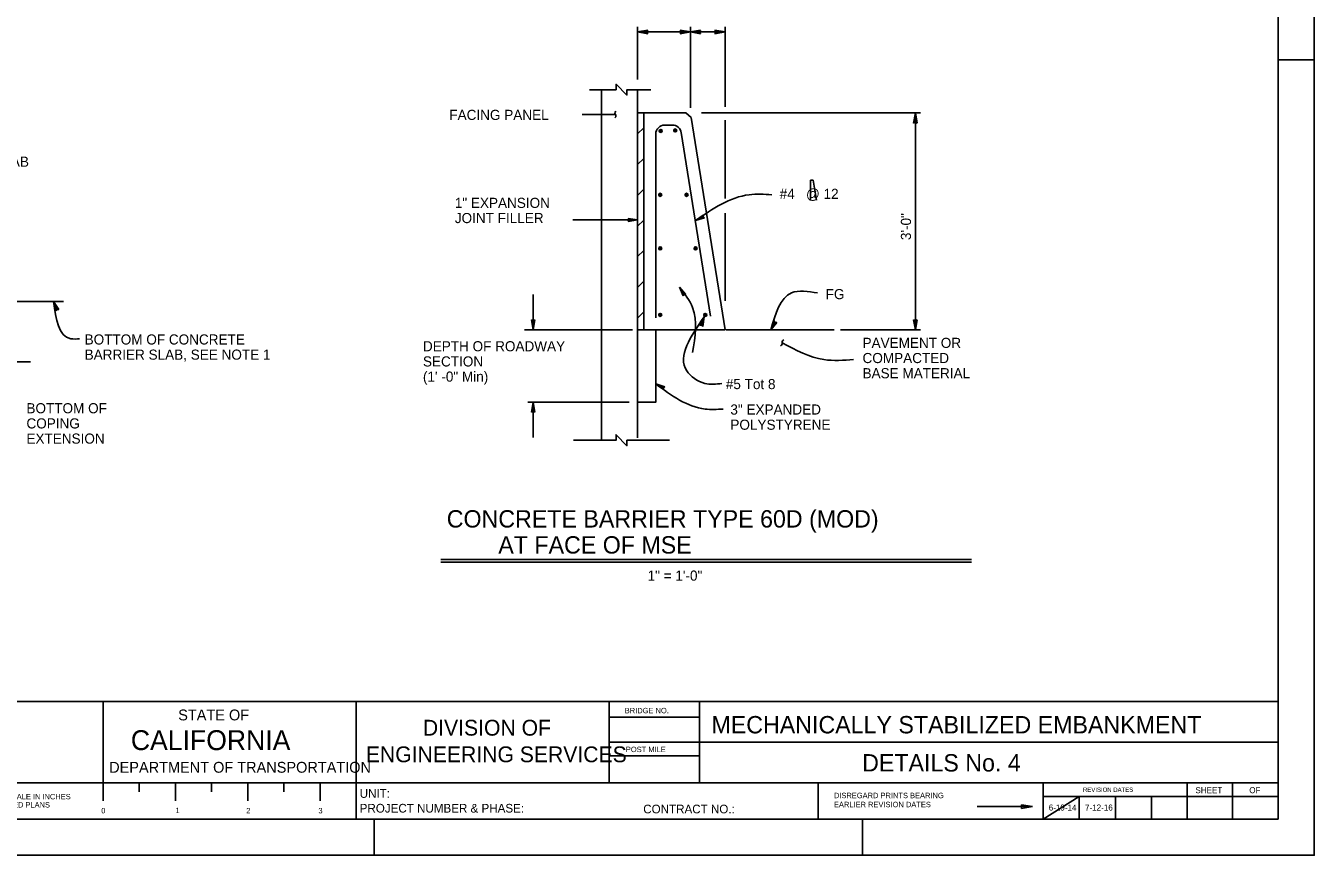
# Model space of a CAD drawing. Extents: x 0 to 34, y 0 to 22.
# Drawn here: x 16.18 to 34, y 0 to 11.47 of the extents above; entities that cross this region are included whole.
import ezdxf

# ---------------------------------------------------------------- set-up
doc = ezdxf.new("R2010")
doc.units = 0
for name, color, linetype in [('10 Sheet Format', 7, 'Continuous'), ('210 Border', 7, 'Continuous'), ('212 Leaders and Dim Lines', 7, 'Continuous'), ('213 Rebar', 7, 'Continuous'), ('214 Text and Titles', 7, 'Continuous'), ('240 Concrete', 7, 'Continuous'), ('Default', 7, 'Continuous')]:
    doc.layers.add(name, color=color, linetype=linetype)

# ---------------------------------------------------------------- blocks, each defined once
blk = doc.blocks.new('TERMA')
at = {"layer": 'Default'}
for p, q in [((-3.92, 0.34), (-4.13, 0.69)), ((-4.13, 0.69), (0, 0)), ((0, 0), (-4.13, -0.69)), ((-4.03, 0.52), (0, 0)), ((0, 0), (-4.03, -0.52)), ((0, 0), (-3.92, 0.34)), ((-3.92, 0.34), (-3.71, 0)), ((-3.92, -0.35), (0, 0)), ((-3.71, 0), (-3.92, -0.35)), ((0, 0), (-3.82, 0.17)), ((-3.82, -0.17), (0, 0)), ((-3.71, 0), (0, 0)), ((-3.92, -0.35), (-4.13, -0.69))]:
    blk.add_line(p, q, dxfattribs=at)

msp = doc.modelspace()

# ---------------------------------------------------------------- linework, layer by layer
at = {"layer": '10 Sheet Format'}
msp.add_lwpolyline([(0, 0), (34, 0), (34, 22), (0, 22)], close=True, dxfattribs=at)
at = {"layer": '210 Border'}
for p, q in [((33.5, 21.5), (33.5, 0.5)), ((33.5, 11), (34, 11)), ((33.5, 2.125), (1, 2.125)), ((17.25, 2.125), (17.25, 1)), ((20.75, 2.125), (20.75, 1)), ((24.25, 2.125), (24.25, 1)), ((25.5, 2.125), (25.5, 1)), ((24.25, 1.911), (25.5, 1.911)), ((24.25, 1.911), (25.5, 1.911)), ((33.5, 1.562), (24.25, 1.562)), ((24.25, 1.375), (25.5, 1.375)), ((24.25, 1.375), (25.5, 1.375)), ((33.5, 1), (1, 1)), ((17.25, 1), (17.25, 0.75)), ((17.75, 1), (17.75, 0.875)), ((18.25, 1), (18.25, 0.75)), ((18.75, 1), (18.75, 0.875)), ((19.25, 1), (19.25, 0.75)), ((19.75, 1), (19.75, 0.875)), ((20.25, 1), (20.25, 0.75)), ((20.75, 0.5), (20.75, 1)), ((27.137, 0.5), (27.137, 1)), ((30.25, 1), (30.25, 0.5)), ((32.243, 0.997), (32.243, 0.5)), ((32.868, 1), (32.868, 0.5)), ((33.5, 0.812), (30.25, 0.812)), ((30.25, 0.5), (30.75, 0.812)), ((30.75, 0.812), (30.75, 0.5)), ((31.25, 0.812), (31.25, 0.5)), ((31.75, 0.812), (31.75, 0.5)), ((30.034, 0.673), (29.338, 0.673)), ((29.952, 0.698), (30.102, 0.673)), ((29.952, 0.648), (29.952, 0.698)), ((30.102, 0.673), (29.952, 0.648)), ((29.977, 0.681), (30.027, 0.673)), ((29.977, 0.665), (29.977, 0.681)), ((30.027, 0.673), (29.977, 0.665)), ((33.5, 0.5), (1, 0.5)), ((21, 0.5), (21, 0)), ((27.75, 0.5), (27.75, 0))]:
    msp.add_line(p, q, dxfattribs=at)
for points in [[(30.026, 0.673), (29.883, 0.673)], [(30.102, 0.673), (29.952, 0.673)], [(30.027, 0.673), (29.977, 0.673)], [(30.102, 0.673), (30.029, 0.673)]]:
    msp.add_lwpolyline(points, dxfattribs=at)
at = {"layer": '212 Leaders and Dim Lines'}
for p, q in [((23.873, 10.244), (24.335, 10.244)), ((23.748, 8.787), (24.642, 8.787)), ((23.197, 7.755), (23.197, 7.265)), ((15.51, 7.658), (16.703, 7.658)), ((16.613, 7.551), (16.563, 7.658)), ((16.638, 7.548), (16.563, 7.658)), ((16.563, 7.658), (16.599, 7.53)), ((16.606, 7.54), (16.563, 7.658)), ((16.563, 7.658), (16.626, 7.549)), ((16.632, 7.549), (16.563, 7.658)), ((16.563, 7.658), (16.619, 7.55)), ((16.609, 7.546), (16.563, 7.658)), ((16.563, 7.658), (16.602, 7.535)), ((16.606, 7.54), (16.599, 7.53)), ((16.613, 7.551), (16.606, 7.54)), ((16.626, 7.549), (16.613, 7.551)), ((16.626, 7.549), (16.638, 7.548)), ((24.572, 7.265), (23.077, 7.265)), ((15.51, 6.824), (16.246, 6.824))]:
    msp.add_line(p, q, dxfattribs=at)
msp.add_spline([(16.925, 7.143), (16.802, 7.143), (16.563, 7.658)], degree=3, dxfattribs=at)
at = {"layer": '213 Rebar'}
for p, q in [((25.017, 10.098), (25.109, 10.098)), ((25.101, 10.098), (25.123, 10.098)), ((25.246, 9.993), (25.652, 7.453)), ((24.892, 9.973), (24.892, 7.431))]:
    msp.add_line(p, q, dxfattribs=at)
for centre, start, end in [((25.017, 9.973), 90, 180), ((25.123, 9.973), 9.0754, 90)]:
    msp.add_arc(centre, 0.125, start, end, dxfattribs=at)
at = {"layer": '214 Text and Titles'}
for p, q in [((24.642, 10.73), (24.642, 11.455)), ((25.372, 10.335), (25.372, 11.455)), ((25.372, 10.394), (25.372, 11.455)), ((25.851, 10.35), (25.851, 11.455)), ((24.642, 11.385), (25.372, 11.385)), ((25.372, 11.385), (25.851, 11.385)), ((25.526, 10.265), (28.553, 10.265)), ((25.851, 9.083), (25.851, 10.165)), ((28.483, 10.265), (28.483, 7.265)), ((27.035, 9.338), (27.071, 9.338)), ((27.035, 9.338), (27.035, 9.056)), ((27.071, 9.338), (27.115, 9.059)), ((24.518, 8.797), (24.511, 8.808)), ((24.511, 8.808), (24.642, 8.787)), ((24.642, 8.787), (24.511, 8.765)), ((24.518, 8.776), (24.511, 8.765)), ((24.515, 8.803), (24.642, 8.787)), ((24.642, 8.787), (24.515, 8.77)), ((24.642, 8.787), (24.518, 8.797)), ((24.518, 8.797), (24.525, 8.787)), ((24.518, 8.776), (24.642, 8.787)), ((24.525, 8.787), (24.518, 8.776)), ((24.642, 8.787), (24.521, 8.792)), ((24.521, 8.781), (24.642, 8.787)), ((24.525, 8.787), (24.642, 8.787)), ((25.441, 8.776), (25.549, 8.852)), ((25.441, 8.776), (25.549, 8.846)), ((25.548, 8.84), (25.441, 8.776)), ((25.547, 8.833), (25.441, 8.776)), ((25.547, 8.827), (25.441, 8.776)), ((25.441, 8.776), (25.552, 8.823)), ((25.441, 8.776), (25.558, 8.82)), ((25.563, 8.816), (25.441, 8.776)), ((25.568, 8.813), (25.441, 8.776)), ((25.547, 8.827), (25.548, 8.84)), ((25.558, 8.82), (25.547, 8.827)), ((25.548, 8.84), (25.549, 8.852)), ((25.558, 8.82), (25.568, 8.813)), ((25.851, 7.665), (25.851, 8.878)), ((25.284, 7.759), (25.221, 7.858)), ((25.273, 7.735), (25.221, 7.858)), ((25.221, 7.858), (25.31, 7.759)), ((25.297, 7.759), (25.221, 7.858)), ((25.221, 7.858), (25.279, 7.747)), ((25.276, 7.741), (25.221, 7.858)), ((25.221, 7.858), (25.282, 7.753)), ((25.291, 7.759), (25.221, 7.858)), ((25.221, 7.858), (25.304, 7.759)), ((25.279, 7.747), (25.273, 7.735)), ((25.279, 7.747), (25.284, 7.759)), ((25.284, 7.759), (25.297, 7.759)), ((25.297, 7.759), (25.31, 7.759)), ((25.5, 7.326), (25.561, 7.445)), ((25.512, 7.33), (25.5, 7.326)), ((25.506, 7.328), (25.561, 7.445)), ((25.561, 7.445), (25.512, 7.33)), ((25.512, 7.33), (25.525, 7.333)), ((25.561, 7.445), (25.519, 7.331)), ((25.525, 7.333), (25.561, 7.445)), ((25.525, 7.333), (25.533, 7.323)), ((25.529, 7.328), (25.561, 7.445)), ((25.533, 7.323), (25.561, 7.445)), ((25.533, 7.323), (25.542, 7.313)), ((25.561, 7.445), (25.537, 7.318)), ((25.561, 7.445), (25.542, 7.313)), ((26.484, 7.265), (26.529, 7.39)), ((26.484, 7.265), (26.532, 7.384)), ((26.535, 7.379), (26.484, 7.265)), ((26.538, 7.373), (26.484, 7.265)), ((26.567, 7.369), (26.484, 7.265)), ((26.542, 7.368), (26.484, 7.265)), ((26.484, 7.265), (26.554, 7.368)), ((26.561, 7.368), (26.484, 7.265)), ((26.484, 7.265), (26.548, 7.368)), ((26.535, 7.379), (26.529, 7.39)), ((26.542, 7.368), (26.535, 7.379)), ((26.554, 7.368), (26.542, 7.368)), ((26.554, 7.368), (26.567, 7.369)), ((25.867, 7.265), (27.361, 7.265)), ((27.447, 7.265), (28.553, 7.265)), ((24.997, 6.465), (24.892, 6.519)), ((24.999, 6.44), (24.892, 6.519)), ((24.892, 6.519), (25.019, 6.479)), ((25.008, 6.472), (24.892, 6.519)), ((24.892, 6.519), (24.998, 6.453)), ((24.999, 6.446), (24.892, 6.519)), ((24.892, 6.519), (24.998, 6.459)), ((25.003, 6.469), (24.892, 6.519)), ((24.892, 6.519), (25.014, 6.476)), ((24.997, 6.465), (25.008, 6.472)), ((24.998, 6.453), (24.997, 6.465)), ((24.998, 6.453), (24.999, 6.44)), ((25.008, 6.472), (25.019, 6.479)), ((24.527, 6.265), (23.125, 6.265)), ((23.197, 5.775), (23.197, 6.265)), ((21.921, 4.09), (29.26, 4.09)), ((21.921, 4.051), (29.26, 4.051))]:
    msp.add_line(p, q, dxfattribs=at)
for points in [[(23.975, 10.587), (24.343, 10.587), (24.343, 10.662), (24.493, 10.512), (24.493, 10.587), (24.826, 10.587)], [(23.754, 5.739), (24.343, 5.739), (24.343, 5.814), (24.493, 5.664), (24.493, 5.739), (25.082, 5.739)]]:
    msp.add_lwpolyline(points, dxfattribs=at)
for points in [[(24.342, 10.291), (24.332, 10.281), (24.317, 10.26), (24.352, 10.229), (24.337, 10.208), (24.327, 10.197)], [(26.616, 7.046), (26.63, 7.052), (26.651, 7.066), (26.631, 7.108), (26.652, 7.122), (26.665, 7.127)]]:
    msp.add_open_spline(points, degree=3, dxfattribs=at)
for points in [[(26.497, 9.135), (26.185, 9.135), (25.441, 8.776)], [(25.402, 6.951), (25.402, 7.574), (25.221, 7.858)], [(27.132, 7.777), (26.771, 7.777), (26.484, 7.265)], [(25.561, 7.445), (25.321, 6.699), (25.57, 6.525), (25.807, 6.525)], [(27.63, 6.855), (27.219, 6.855), (26.641, 7.087)], [(25.824, 6.17), (25.575, 6.17), (24.892, 6.519)]]:
    msp.add_spline(points, degree=3, dxfattribs=at)
at = {"layer": '240 Concrete'}
for p, q in [((24.142, 10.587), (24.142, 5.749)), ((24.642, 10.587), (24.642, 5.772)), ((24.642, 10.265), (25.309, 10.265)), ((25.382, 10.203), (25.309, 10.265)), ((25.382, 10.203), (25.851, 7.265)), ((24.642, 7.265), (25.851, 7.265)), ((24.892, 7.265), (24.892, 6.265)), ((24.642, 6.265), (24.892, 6.265))]:
    msp.add_line(p, q, dxfattribs=at)
at = {"layer": 'Default'}
for p, q in [((24.726, 10.265), (24.726, 7.265)), ((24.642, 9.975), (24.726, 10.058)), ((24.961, 10.038), (24.961, 10.033)), ((25.162, 10.045), (25.162, 10.04)), ((24.642, 9.551), (24.726, 9.634)), ((24.642, 9.126), (24.726, 9.21)), ((24.954, 9.154), (24.954, 9.149)), ((25.319, 9.154), (25.319, 9.149)), ((24.642, 8.702), (24.726, 8.785)), ((24.954, 8.414), (24.954, 8.409)), ((25.443, 8.414), (25.443, 8.409)), ((24.642, 8.278), (24.726, 8.361)), ((24.642, 7.853), (24.726, 7.937)), ((24.642, 7.429), (24.726, 7.513)), ((24.954, 7.494), (24.954, 7.489)), ((25.578, 7.494), (25.578, 7.489))]:
    msp.add_line(p, q, dxfattribs=at)
msp.add_lwpolyline([(24.642, 7.265), (24.642, 6.265), (24.892, 6.265), (24.892, 7.265), (24.726, 7.265), (24.642, 7.265)], dxfattribs=at)
for centre, radius in [((24.961, 10.017), 0.0209), ((24.961, 10.017), 0.0156), ((24.961, 10.017), 0.00776), ((25.162, 10.024), 0.0209), ((25.162, 10.024), 0.0156), ((25.162, 10.024), 0.00776), ((24.954, 9.133), 0.0209), ((24.954, 9.133), 0.0156), ((24.954, 9.133), 0.00776), ((25.319, 9.133), 0.0209), ((25.319, 9.133), 0.0156), ((25.319, 9.133), 0.00776), ((24.954, 8.393), 0.0209), ((24.954, 8.393), 0.0156), ((24.954, 8.393), 0.00776), ((25.443, 8.393), 0.0209), ((25.443, 8.393), 0.0156), ((25.443, 8.393), 0.00776), ((24.954, 7.473), 0.0209), ((24.954, 7.473), 0.0156), ((25.578, 7.473), 0.0209), ((25.578, 7.473), 0.0156), ((24.954, 7.473), 0.00776), ((25.578, 7.473), 0.00776)]:
    msp.add_circle(centre, radius, dxfattribs=at)

# ---------------------------------------------------------------- block references
at = {"layer": '214 Text and Titles', "xscale": 0.033863969643370066, "yscale": 0.03548367630197333}
for p, rotation in [((24.642, 11.385), 180), ((25.372, 11.385), 180), ((28.483, 10.265), 90), ((23.197, 7.265), -90), ((28.483, 7.265), -90), ((23.197, 6.265), 90)]:
    msp.add_blockref('TERMA', p, dxfattribs=dict(at, rotation=rotation))
for p in [(25.372, 11.385), (25.851, 11.385)]:
    msp.add_blockref('TERMA', p, dxfattribs=at)

# ---------------------------------------------------------------- texts
at = {"layer": '210 Border'}
for s, height, p in [('STATE OF', 0.15, (18.288, 1.865)), ('BRIDGE NO.', 0.075, (24.464, 1.963)), ('DIVISION OF', 0.21874, (21.672, 1.654)), ('MECHANICALLY STABILIZED EMBANKMENT', 0.24, (25.663, 1.685)), ('CALIFORNIA', 0.275, (17.633, 1.454)), ('ENGINEERING SERVICES', 0.21874, (20.883, 1.286)), ('POST MILE', 0.075, (24.479, 1.426)), ('DEPARTMENT OF TRANSPORTATION', 0.14998, (17.333, 1.141)), ('DETAILS No. 4', 0.24, (27.747, 1.158)), ('UNIT:', 0.12, (20.798, 0.794)), ('REVISION DATES', 0.05999, (30.802, 0.876)), ('SHEET', 0.0833, (32.357, 0.858)), ('OF', 0.0833, (33.102, 0.858)), ('ORIGINAL SCALE IN INCHES', 0.07481, (15.389, 0.773)), ('FOR REDUCED PLANS', 0.07481, (15.389, 0.66)), ('DISREGARD PRINTS BEARING', 0.07499, (27.357, 0.789)), ('EARLIER REVISION DATES', 0.07499, (27.357, 0.664)), ('0', 0.0748, (17.223, 0.579)), ('1', 0.0748, (18.251, 0.582)), ('2', 0.0748, (19.229, 0.579)), ('3', 0.0748, (20.227, 0.579)), ('PROJECT NUMBER & PHASE:', 0.12, (20.798, 0.59)), ('CONTRACT NO.:', 0.12, (24.72, 0.579)), ('6-19-14', 0.0833, (30.328, 0.618)), ('7-12-16', 0.0833, (30.83, 0.618))]:
    msp.add_text(s, height=height, dxfattribs=at).set_placement(p)
at = {"layer": '214 Text and Titles'}
for s, height, p in [(' FACING PANEL', 0.14, (21.986, 10.169)), ('TOP OF BARRIER SLAB', 0.14, (14.112, 9.521)), ('1" EXPANSION', 0.14, (22.114, 8.952)), ('#4   @ 12', 0.14, (26.607, 9.077)), ('JOINT FILLER', 0.14, (22.114, 8.742)), ('FG', 0.14, (27.243, 7.69)), ('BOTTOM OF CONCRETE ', 0.14, (16.994, 7.063)), ('PAVEMENT OR ', 0.14, (27.753, 7.016)), ('BARRIER SLAB, SEE NOTE 1', 0.14, (16.994, 6.853)), ('DEPTH OF ROADWAY', 0.14, (21.673, 6.969)), ('SECTION', 0.14, (21.673, 6.759)), ('COMPACTED', 0.14, (27.753, 6.806)), ('(1\' -0" Min)', 0.14, (21.673, 6.549)), ('BASE MATERIAL', 0.14, (27.753, 6.596)), ('#5 Tot 8', 0.14, (25.862, 6.446)), ('BOTTOM OF', 0.14, (16.189, 6.112)), ('3" EXPANDED', 0.14, (25.925, 6.094)), ('COPING ', 0.14, (16.189, 5.902)), ('POLYSTYRENE', 0.14, (25.925, 5.884)), ('EXTENSION', 0.14, (16.189, 5.692)), ('CONCRETE BARRIER TYPE 60D (MOD)', 0.24, (22.002, 4.532)), ('        AT FACE OF MSE ', 0.24, (22.002, 4.172)), (' 1" = 1\'-0"    ', 0.14001, (24.728, 3.797))]:
    msp.add_text(s, height=height, dxfattribs=at).set_placement(p)
msp.add_text('3\'-0"', height=0.14, rotation=90, dxfattribs=at).set_placement((28.423, 8.507))

doc.saveas('drawing.dxf')
